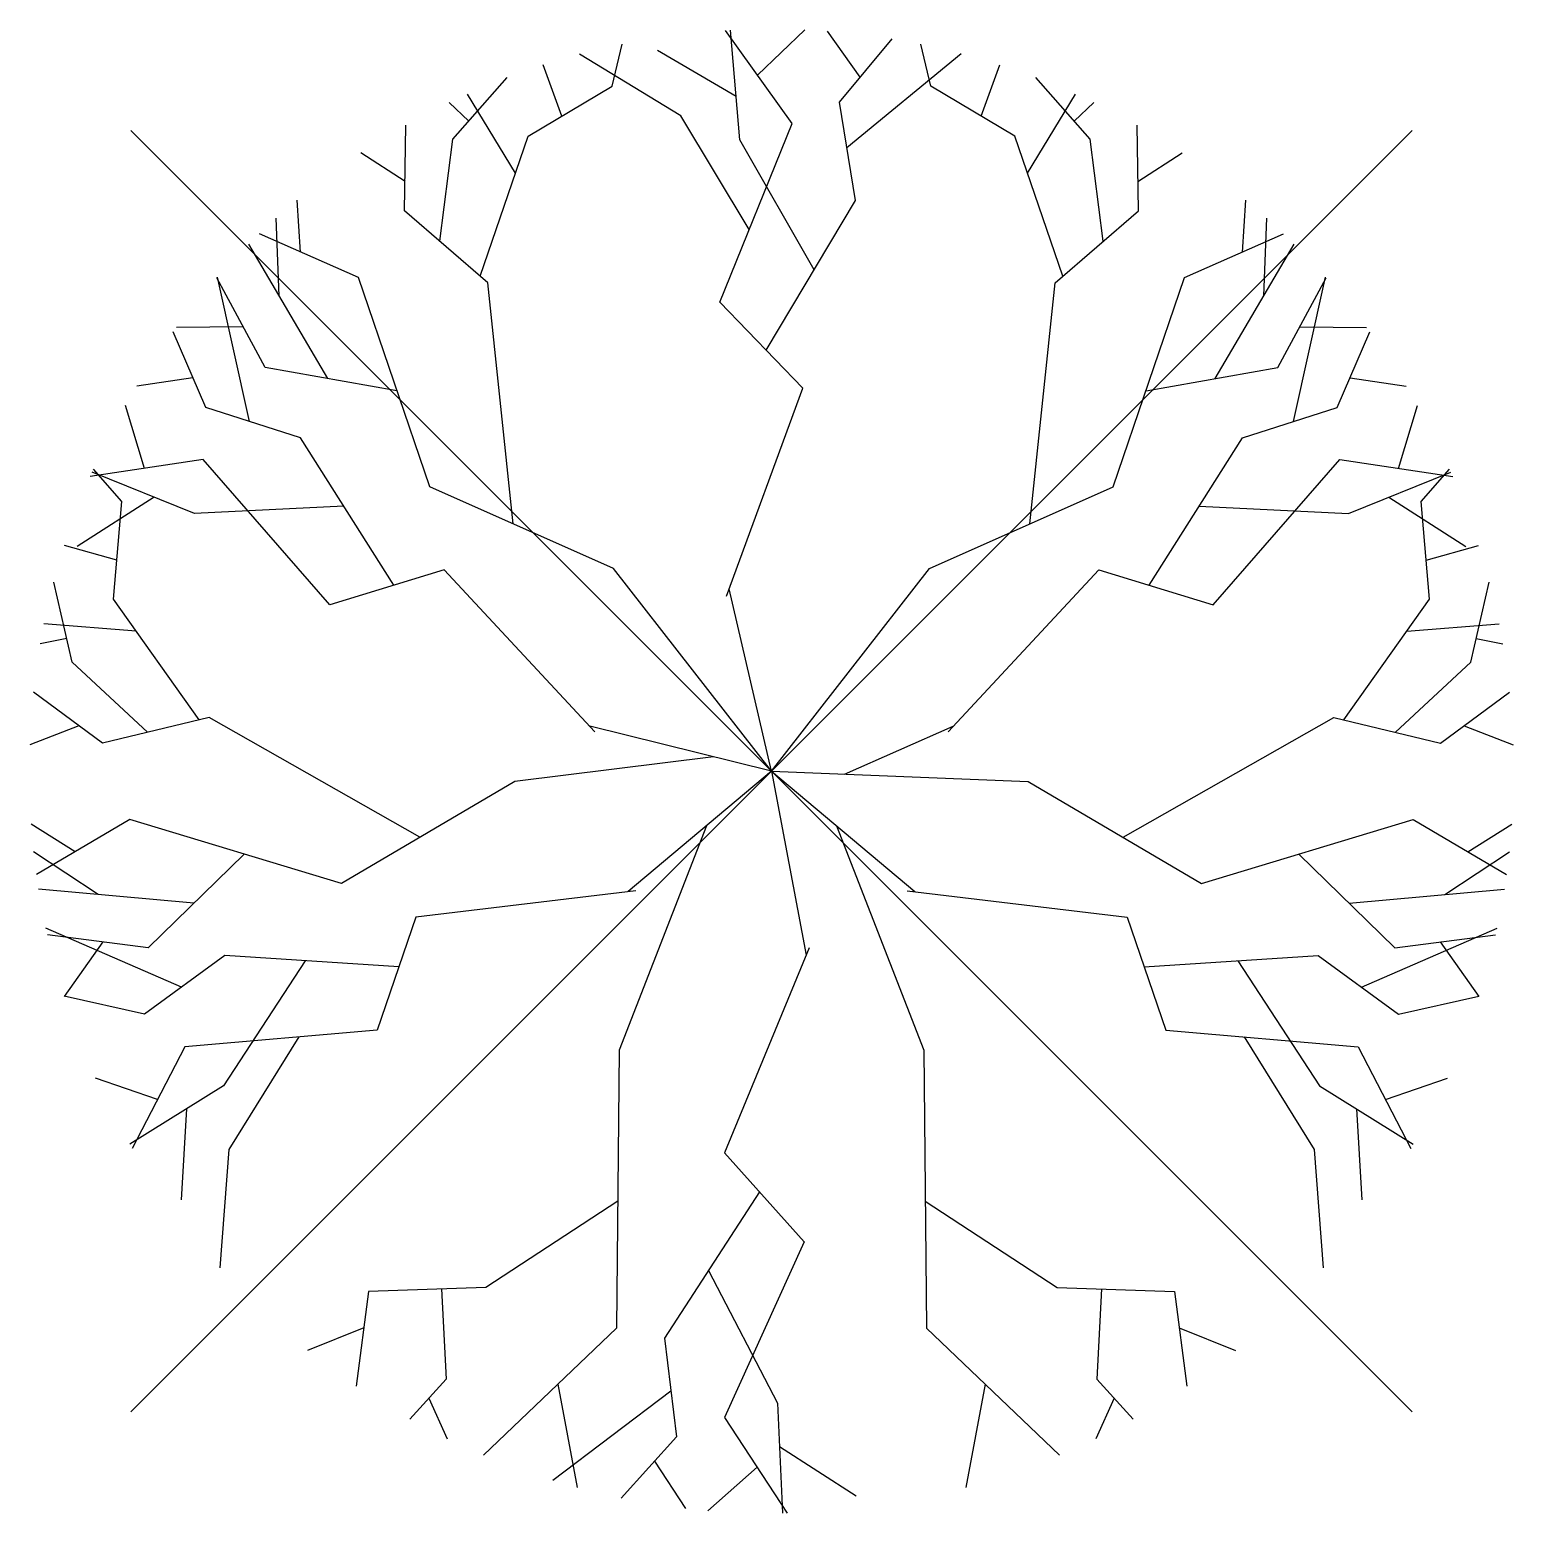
# Model space of a CAD drawing. Header units: metres. Extents: x -4.97 to 4.97, y -4.97 to 4.97.
import ezdxf

# ---------------------------------------------------------------- set-up
doc = ezdxf.new("R2010")
doc.units = ezdxf.units.M
doc.header["$LTSCALE"] = 0.2

msp = doc.modelspace()

# ---------------------------------------------------------------- linework, layer by layer
at = {"lineweight": -3}
for p, q in [((-4.2929, 4.2929), (4.2929, -4.2929)), ((4.2929, 4.2929), (-4.2929, -4.2929))]:
    msp.add_line(p, q, dxfattribs=at)
at = {"linetype": 'Continuous', "flags": 128}
for points in [[(-1.9527, 3.3177), (-1.6297, 4.2558), (-1.0665, 4.591), (-1.001, 4.8718)], [(-0.3007, 1.1737), (0.2103, 2.5674), (-0.346, 3.1421), (0.1383, 4.3405), (-0.3072, 4.964)], [(-0.3007, 1.1737), (0.2103, 2.5674), (-0.346, 3.1421), (0.1383, 4.3405), (-0.3072, 4.964)], [(0.2862, 3.3599), (-0.2125, 4.2293), (-0.2749, 4.9659)], [(0.2862, 3.3599), (-0.2125, 4.2293), (-0.2749, 4.9659)], [(-0.0933, 4.6646), (0.224, 4.9685)], [(-0.0933, 4.6646), (0.224, 4.9685)], [(-0.0348, 2.8206), (0.563, 3.8249), (0.4555, 4.4825), (0.8083, 4.9074)], [(-0.0348, 2.8206), (0.563, 3.8249), (0.4555, 4.4825), (0.8083, 4.9074)], [(0.5949, 4.6504), (0.3748, 4.9594)], [(0.5949, 4.6504), (0.3748, 4.9594)], [(1.9527, 3.3177), (1.6297, 4.2558), (1.0665, 4.591), (1.001, 4.8718)], [(-0.1489, 3.6298), (-0.6067, 4.3909), (-1.2867, 4.8042)], [(-0.2371, 4.5198), (-0.7648, 4.8284)], [(-0.2371, 4.5198), (-0.7648, 4.8284)], [(0.5052, 4.1784), (1.2704, 4.8086)], [(0.5052, 4.1784), (1.2704, 4.8086)], [(-1.4044, 4.3899), (-1.529, 4.7327)], [(1.4044, 4.3899), (1.529, 4.7327)], [(-2.2229, 3.551), (-2.1343, 4.2352), (-1.7708, 4.6476)], [(2.2229, 3.551), (2.1343, 4.2352), (1.7708, 4.6476)], [(-2.0277, 4.3561), (-2.1594, 4.4803)], [(-1.7153, 4.0071), (-2.0366, 4.5374)], [(1.7153, 4.0071), (2.0366, 4.5374)], [(2.0277, 4.3561), (2.1594, 4.4803)], [(-1.7315, 1.657), (-1.9005, 3.2725), (-2.4582, 3.7542), (-2.4503, 4.3281)], [(1.7315, 1.657), (1.9005, 3.2725), (2.4582, 3.7542), (2.4503, 4.3281)], [(-2.4555, 3.9503), (-2.7513, 4.1433)], [(2.4555, 3.9503), (2.7513, 4.1433)], [(-3.1554, 3.4781), (-3.1775, 3.8261)], [(3.1554, 3.4781), (3.1775, 3.8261)], [(-3.2989, 3.186), (-3.3179, 3.705)], [(3.2989, 3.186), (3.3179, 3.705)], [(0, 0), (-1.0582, 1.3582), (-2.29, 1.9049), (-2.7683, 3.3069), (-3.4314, 3.6002)], [(0, 0), (1.0582, 1.3582), (2.29, 1.9049), (2.7683, 3.3069), (3.4314, 3.6002)], [(-2.9736, 2.6309), (-3.5017, 3.5319)], [(2.9736, 2.6309), (3.5017, 3.5319)], [(-2.5095, 2.5482), (-3.3936, 2.7058), (-3.7169, 3.3047)], [(-3.4967, 2.3425), (-3.7121, 3.3101)], [(-3.4967, 2.3425), (-3.7121, 3.3101)], [(2.5095, 2.5482), (3.3936, 2.7058), (3.7169, 3.3047)], [(3.4967, 2.3425), (3.7121, 3.3101)], [(3.4967, 2.3425), (3.7121, 3.3101)], [(-2.5306, 1.2462), (-3.1554, 2.234), (-3.7903, 2.4359), (-4.0094, 2.9429)], [(-2.5306, 1.2462), (-3.1554, 2.234), (-3.7903, 2.4359), (-4.0094, 2.9429)], [(-3.5397, 2.9764), (-3.9873, 2.9728)], [(2.5306, 1.2462), (3.1554, 2.234), (3.7903, 2.4359), (4.0094, 2.9429)], [(2.5306, 1.2462), (3.1554, 2.234), (3.7903, 2.4359), (4.0094, 2.9429)], [(3.5397, 2.9764), (3.9873, 2.9728)], [(-3.8769, 2.6363), (-4.2521, 2.5799)], [(-3.8769, 2.6363), (-4.2521, 2.5799)], [(3.8769, 2.6363), (4.2521, 2.5799)], [(3.8769, 2.6363), (4.2521, 2.5799)], [(-4.2012, 2.0291), (-4.3285, 2.4496)], [(-4.2012, 2.0291), (-4.3285, 2.4496)], [(4.2012, 2.0291), (4.3285, 2.4496)], [(4.2012, 2.0291), (4.3285, 2.4496)], [(-1.1826, 0.2634), (-2.1938, 1.3501), (-2.9582, 1.1144), (-3.8073, 2.0887), (-4.5651, 1.9739)], [(-1.1826, 0.2634), (-2.1938, 1.3501), (-2.9582, 1.1144), (-3.8073, 2.0887), (-4.5651, 1.9739)], [(1.1826, 0.2634), (2.1938, 1.3501), (2.9582, 1.1144), (3.8073, 2.0887), (4.5651, 1.9739)], [(1.1826, 0.2634), (2.1938, 1.3501), (2.9582, 1.1144), (3.8073, 2.0887), (4.5651, 1.9739)], [(-2.8661, 1.7766), (-3.8671, 1.7257), (-4.5521, 2.0036)], [(-2.8661, 1.7766), (-3.8671, 1.7257), (-4.5521, 2.0036)], [(-3.8342, 0.3444), (-4.4088, 1.1534), (-4.3534, 1.8064), (-4.5434, 2.0232)], [(2.8661, 1.7766), (3.8671, 1.7257), (4.5521, 2.0036)], [(2.8661, 1.7766), (3.8671, 1.7257), (4.5521, 2.0036)], [(3.8342, 0.3444), (4.4088, 1.1534), (4.3534, 1.8064), (4.5434, 2.0232)], [(-4.1372, 1.8353), (-4.6513, 1.5045)], [(-4.1372, 1.8353), (-4.6513, 1.5045)], [(4.1372, 1.8353), (4.6513, 1.5045)], [(4.1372, 1.8353), (4.6513, 1.5045)], [(-4.3866, 1.4146), (-4.7379, 1.5129)], [(4.3866, 1.4146), (4.7379, 1.5129)], [(-4.1812, 0.2607), (-4.6859, 0.7312), (-4.8095, 1.2668)], [(0, 0), (-0.2827, 1.2228)], [(0, 0), (-0.2827, 1.2228)], [(4.1812, 0.2607), (4.6859, 0.7312), (4.8095, 1.2668)], [(-4.2565, 0.9389), (-4.8747, 0.9866)], [(4.2565, 0.9389), (4.8747, 0.9866)], [(-4.7221, 0.8882), (-4.8998, 0.8534)], [(4.7221, 0.8882), (4.8998, 0.8534)], [(-2.3554, -0.4427), (-3.7671, 0.3606), (-4.4835, 0.1877), (-4.9454, 0.5283)], [(2.3554, -0.4427), (3.7671, 0.3606), (4.4835, 0.1877), (4.9454, 0.5283)], [(-4.6413, 0.3041), (-4.9704, 0.176)], [(0, 0), (-1.2183, 0.3016)], [(0, 0), (-1.2183, 0.3016)], [(0.4896, -0.0197), (1.2183, 0.3016)], [(4.6413, 0.3041), (4.9704, 0.176)], [(-0.3886, 0.0962), (-1.7204, -0.0693), (-2.8821, -0.7525), (-4.3004, -0.3248), (-4.925, -0.6931)], [(0, 0), (-0.9612, -0.807)], [(0, 0), (1.7204, -0.0693), (2.8821, -0.7525), (4.3004, -0.3248), (4.925, -0.6931)], [(0, 0), (0.9612, -0.807)], [(0, 0), (0.2328, -1.2333)], [(0, 0), (0.2328, -1.2333)], [(-4.6651, -0.5399), (-4.9608, -0.3552)], [(-0.4365, -0.3665), (-1.0203, -1.8704), (-1.0382, -3.7327), (-1.9303, -4.5837)], [(0.4365, -0.3665), (1.0203, -1.8704), (1.0382, -3.7327), (1.9303, -4.5837)], [(4.6651, -0.5399), (4.9608, -0.3552)], [(-4.5111, -0.8267), (-4.9442, -0.5398)], [(-3.5329, -0.5562), (-4.1759, -1.1832), (-4.851, -1.0973)], [(3.5329, -0.5562), (4.1759, -1.1832), (4.851, -1.0973)], [(4.5111, -0.8267), (4.9442, -0.5398)], [(-3.8704, -0.8854), (-4.9104, -0.7901)], [(3.8704, -0.8854), (4.9104, -0.7901)], [(-0.9092, -0.8008), (-2.383, -0.9781), (-2.6426, -1.7348), (-3.9302, -1.8473), (-4.2835, -2.5274)], [(-0.9092, -0.8008), (-2.383, -0.9781), (-2.6426, -1.7348), (-3.9302, -1.8473), (-4.2835, -2.5274)], [(0.9092, -0.8008), (2.383, -0.9781), (2.6426, -1.7348), (3.9302, -1.8473), (4.2835, -2.5274)], [(0.9092, -0.8008), (2.383, -0.9781), (2.6426, -1.7348), (3.9302, -1.8473), (4.2835, -2.5274)], [(-3.9523, -1.4468), (-4.8612, -1.0511)], [(-3.9523, -1.4468), (-4.8612, -1.0511)], [(3.9523, -1.4468), (4.8612, -1.0511)], [(3.9523, -1.4468), (4.8612, -1.0511)], [(-4.4809, -1.1444), (-4.7387, -1.5104)], [(0.2528, -1.1849), (-0.3144, -2.5567), (0.2181, -3.1536), (-0.3144, -4.3313), (0.1054, -4.9724)], [(0.2528, -1.1849), (-0.3144, -2.5567), (0.2181, -3.1536), (-0.3144, -4.3313), (0.1054, -4.9724)], [(4.4809, -1.1444), (4.7387, -1.5104)], [(-2.4974, -1.3115), (-3.6636, -1.2348), (-4.2007, -1.6292), (-4.7395, -1.5077)], [(-2.4974, -1.3115), (-3.6636, -1.2348), (-4.2007, -1.6292), (-4.7395, -1.5077)], [(-3.1236, -1.2703), (-3.6719, -2.1094), (-4.2999, -2.4994)], [(-3.1236, -1.2703), (-3.6719, -2.1094), (-4.2999, -2.4994)], [(2.4974, -1.3115), (3.6636, -1.2348), (4.2007, -1.6292), (4.7395, -1.5077)], [(2.4974, -1.3115), (3.6636, -1.2348), (4.2007, -1.6292), (4.7395, -1.5077)], [(3.1236, -1.2703), (3.6719, -2.1094), (4.2999, -2.4994)], [(3.1236, -1.2703), (3.6719, -2.1094), (4.2999, -2.4994)], [(-3.1666, -1.7806), (-3.6369, -2.534), (-3.6964, -3.3275)], [(3.1666, -1.7806), (3.6369, -2.534), (3.6964, -3.3275)], [(-4.1138, -2.2008), (-4.5287, -2.0561)], [(-4.1138, -2.2008), (-4.5287, -2.0561)], [(4.1138, -2.2008), (4.5287, -2.0561)], [(4.1138, -2.2008), (4.5287, -2.0561)], [(-3.9195, -2.2632), (-3.9549, -2.8735)], [(-3.9195, -2.2632), (-3.9549, -2.8735)], [(3.9195, -2.2632), (3.9549, -2.8735)], [(3.9195, -2.2632), (3.9549, -2.8735)], [(-1.03, -2.8821), (-1.913, -3.459), (-2.7001, -3.4874), (-2.7838, -4.1215)], [(-0.0798, -2.8197), (-0.7178, -3.7989), (-0.6371, -4.4603), (-1.0069, -4.8706)], [(-0.0798, -2.8197), (-0.7178, -3.7989), (-0.6371, -4.4603), (-1.0069, -4.8706)], [(1.03, -2.8821), (1.913, -3.459), (2.7001, -3.4874), (2.7838, -4.1215)], [(-0.4224, -3.3455), (0.0406, -4.2345), (0.0731, -4.973)], [(-0.4224, -3.3455), (0.0406, -4.2345), (0.0731, -4.973)], [(-2.2117, -3.4698), (-2.1799, -4.073), (-2.424, -4.3428)], [(2.2117, -3.4698), (2.1799, -4.073), (2.424, -4.3428)], [(-2.7322, -3.7307), (-3.1092, -3.8819)], [(2.7322, -3.7307), (3.1092, -3.8819)], [(-0.6744, -4.1544), (-1.4646, -4.753)], [(-0.6744, -4.1544), (-1.4646, -4.753)], [(-1.4306, -4.1071), (-1.3012, -4.8003)], [(1.4306, -4.1071), (1.3012, -4.8003)], [(-2.2957, -4.2011), (-2.1731, -4.4737)], [(2.2957, -4.2011), (2.1731, -4.4737)], [(0.0534, -4.5257), (0.5682, -4.8554)], [(0.0534, -4.5257), (0.5682, -4.8554)], [(-0.7832, -4.6224), (-0.5758, -4.9401)], [(-0.7832, -4.6224), (-0.5758, -4.9401)], [(-0.0962, -4.6645), (-0.4255, -4.9553)], [(-0.0962, -4.6645), (-0.4255, -4.9553)]]:
    msp.add_lwpolyline(points, dxfattribs=at)

doc.saveas('drawing.dxf')
